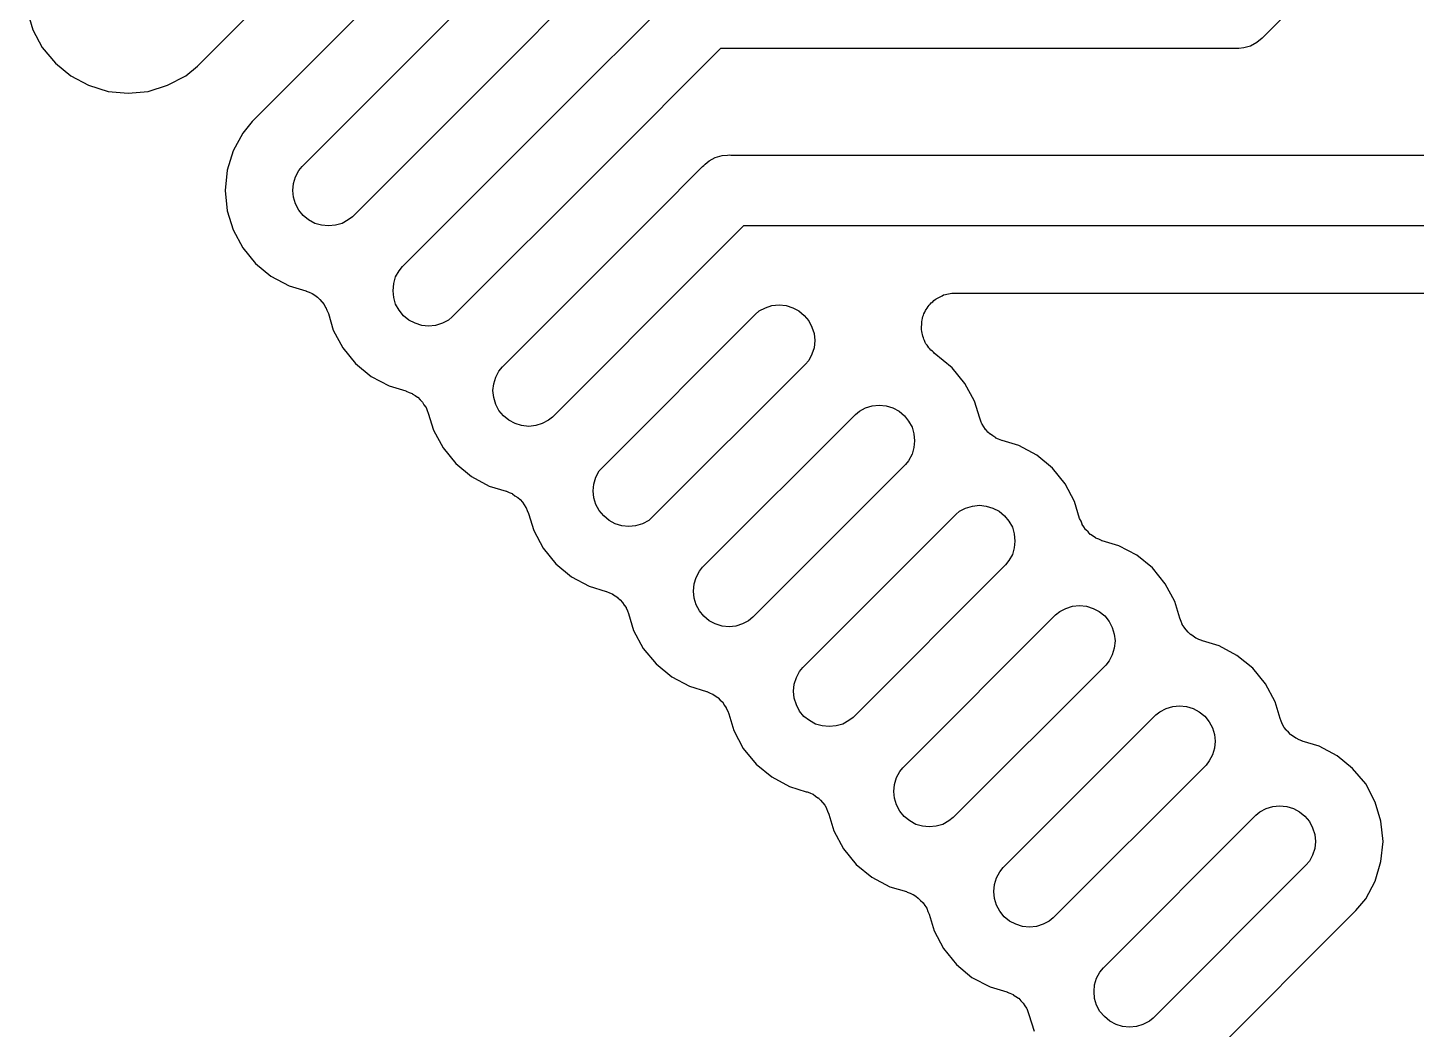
# Model space of a CAD drawing. Extents: x 100.2 to 129.8, y -164.8 to -95.2.
# Drawn here: x 116.767 to 120.689, y -125.953 to -123.124 of the extents above; entities that cross this region are included whole.
import ezdxf

# ---------------------------------------------------------------- set-up
doc = ezdxf.new("R2010")
doc.units = 0
doc.layers.add('BLACK', color=7, linetype='CONTINUOUS')

msp = doc.modelspace()

# ---------------------------------------------------------------- linework, layer by layer
at = {"layer": 'BLACK', "linetype": 'CONTINUOUS'}
for p, q in [((120.807, -122.6), (120.257, -123.15)), ((118.691, -122.65), (118.115, -123.227)), ((117.246, -123.233), (117.693, -122.785)), ((117.849, -122.941), (117.401, -123.389)), ((118.256, -123.368), (118.609, -123.016)), ((116.767, -123.082), (116.781, -123.13)), ((117.542, -123.516), (117.973, -123.085)), ((116.781, -123.13), (116.808, -123.18)), ((116.808, -123.18), (116.845, -123.224)), ((118.724, -123.183), (118.398, -123.51)), ((120.178, -123.183), (118.724, -123.183)), ((120.183, -123.183), (120.178, -123.183)), ((120.188, -123.183), (120.183, -123.183)), ((120.202, -123.181), (120.188, -123.183)), ((120.188, -123.183), (120.188, -123.183)), ((120.221, -123.176), (120.202, -123.181)), ((120.239, -123.166), (120.221, -123.176)), ((120.254, -123.154), (120.239, -123.166)), ((120.257, -123.15), (120.254, -123.154)), ((116.845, -123.224), (116.889, -123.26)), ((116.889, -123.26), (116.939, -123.287)), ((117.162, -123.287), (117.213, -123.26)), ((117.213, -123.26), (117.246, -123.233)), ((118.115, -123.227), (117.684, -123.658)), ((118.115, -123.227), (118.115, -123.227)), ((116.939, -123.287), (116.994, -123.304)), ((117.107, -123.304), (117.162, -123.287)), ((116.994, -123.304), (117.051, -123.309)), ((117.051, -123.309), (117.107, -123.304)), ((117.825, -123.799), (118.256, -123.368)), ((117.401, -123.389), (117.374, -123.422)), ((117.374, -123.422), (117.347, -123.472)), ((117.347, -123.472), (117.33, -123.527)), ((118.692, -123.5), (118.709, -123.491)), ((118.709, -123.491), (118.728, -123.485)), ((118.728, -123.485), (118.743, -123.484)), ((118.743, -123.484), (118.748, -123.483)), ((118.743, -123.484), (118.743, -123.484)), ((118.748, -123.483), (118.753, -123.484)), ((118.753, -123.484), (122.075, -123.484)), ((117.33, -123.527), (117.325, -123.584)), ((117.523, -123.545), (117.533, -123.528)), ((117.533, -123.528), (117.542, -123.516)), ((118.398, -123.51), (117.966, -123.941)), ((118.539, -123.651), (118.673, -123.516)), ((118.673, -123.516), (118.677, -123.513)), ((118.677, -123.513), (118.68, -123.51)), ((118.68, -123.51), (118.686, -123.505)), ((118.68, -123.51), (118.68, -123.51)), ((118.686, -123.505), (118.692, -123.5)), ((117.516, -123.584), (117.518, -123.564)), ((117.518, -123.564), (117.523, -123.545)), ((117.325, -123.584), (117.33, -123.641)), ((117.518, -123.603), (117.516, -123.584)), ((117.523, -123.622), (117.518, -123.603)), ((117.33, -123.641), (117.347, -123.695)), ((117.533, -123.64), (117.523, -123.622)), ((117.545, -123.655), (117.533, -123.64)), ((118.108, -124.082), (118.539, -123.651)), ((117.56, -123.667), (117.545, -123.655)), ((117.578, -123.677), (117.56, -123.667)), ((117.597, -123.682), (117.578, -123.677)), ((117.616, -123.684), (117.597, -123.682)), ((117.636, -123.682), (117.616, -123.684)), ((117.655, -123.677), (117.636, -123.682)), ((117.672, -123.667), (117.655, -123.677)), ((117.684, -123.658), (117.672, -123.667)), ((118.789, -123.684), (118.68, -123.792)), ((122.111, -123.684), (118.789, -123.684)), ((117.347, -123.695), (117.374, -123.746)), ((117.374, -123.746), (117.41, -123.79)), ((117.41, -123.79), (117.454, -123.826)), ((117.816, -123.811), (117.825, -123.799)), ((118.68, -123.792), (118.249, -124.224)), ((118.68, -123.792), (118.68, -123.792)), ((117.454, -123.826), (117.505, -123.853)), ((117.799, -123.867), (117.801, -123.847)), ((117.801, -123.847), (117.806, -123.828)), ((117.806, -123.828), (117.816, -123.811)), ((117.505, -123.853), (117.552, -123.867)), ((117.552, -123.867), (117.553, -123.867)), ((117.553, -123.867), (117.553, -123.867)), ((117.553, -123.867), (117.553, -123.867)), ((117.553, -123.867), (117.553, -123.868)), ((117.553, -123.868), (117.562, -123.871)), ((117.562, -123.871), (117.57, -123.875)), ((117.57, -123.875), (117.57, -123.875)), ((117.57, -123.875), (117.57, -123.875)), ((117.57, -123.875), (117.578, -123.88)), ((117.578, -123.88), (117.585, -123.885)), ((117.585, -123.885), (117.585, -123.885)), ((117.585, -123.885), (117.586, -123.886)), ((117.586, -123.886), (117.592, -123.892)), ((117.801, -123.886), (117.799, -123.867)), ((117.806, -123.905), (117.801, -123.886)), ((119.333, -123.89), (119.338, -123.887)), ((119.338, -123.887), (119.342, -123.885)), ((119.342, -123.885), (119.346, -123.883)), ((119.346, -123.883), (119.35, -123.881)), ((119.35, -123.881), (119.354, -123.879)), ((119.354, -123.879), (119.359, -123.878)), ((119.359, -123.878), (119.363, -123.877)), ((119.363, -123.877), (119.368, -123.876)), ((119.368, -123.876), (119.372, -123.875)), ((119.372, -123.875), (119.377, -123.874)), ((119.377, -123.874), (119.382, -123.874)), ((119.382, -123.874), (119.386, -123.874)), ((119.386, -123.874), (122.097, -123.874)), ((117.592, -123.892), (117.598, -123.898)), ((117.598, -123.898), (117.598, -123.898)), ((117.598, -123.898), (117.599, -123.899)), ((117.599, -123.899), (117.604, -123.906)), ((117.604, -123.906), (117.608, -123.914)), ((117.608, -123.914), (117.609, -123.914)), ((117.609, -123.914), (117.609, -123.914)), ((117.609, -123.914), (117.612, -123.922)), ((117.612, -123.922), (117.616, -123.931)), ((117.816, -123.922), (117.806, -123.905)), ((117.828, -123.938), (117.816, -123.922)), ((118.822, -123.934), (118.833, -123.924)), ((118.833, -123.924), (118.851, -123.915)), ((118.851, -123.915), (118.869, -123.909)), ((118.869, -123.909), (118.889, -123.907)), ((118.889, -123.907), (118.909, -123.909)), ((118.909, -123.909), (118.928, -123.915)), ((118.928, -123.915), (118.945, -123.924)), ((118.945, -123.924), (118.96, -123.937)), ((119.298, -123.932), (119.301, -123.928)), ((119.301, -123.928), (119.303, -123.923)), ((119.303, -123.923), (119.305, -123.92)), ((119.305, -123.92), (119.307, -123.916)), ((119.307, -123.916), (119.31, -123.912)), ((119.31, -123.912), (119.313, -123.908)), ((119.313, -123.908), (119.316, -123.905)), ((119.316, -123.905), (119.319, -123.901)), ((119.319, -123.901), (119.323, -123.898)), ((119.323, -123.898), (119.326, -123.895)), ((119.326, -123.895), (119.33, -123.892)), ((119.33, -123.892), (119.333, -123.89)), ((117.616, -123.931), (117.63, -123.978)), ((117.843, -123.95), (117.828, -123.938)), ((117.861, -123.959), (117.843, -123.95)), ((117.88, -123.965), (117.861, -123.959)), ((117.899, -123.967), (117.88, -123.965)), ((117.919, -123.965), (117.899, -123.967)), ((117.938, -123.959), (117.919, -123.965)), ((117.955, -123.95), (117.938, -123.959)), ((117.966, -123.941), (117.955, -123.95)), ((118.391, -124.365), (118.822, -123.934)), ((118.96, -123.937), (118.973, -123.952)), ((118.973, -123.952), (118.982, -123.97)), ((119.291, -123.968), (119.292, -123.963)), ((119.292, -123.954), (119.293, -123.95)), ((119.292, -123.959), (119.292, -123.954)), ((119.292, -123.963), (119.292, -123.959)), ((119.293, -123.95), (119.294, -123.945)), ((119.294, -123.945), (119.295, -123.94)), ((119.295, -123.94), (119.297, -123.936)), ((119.297, -123.936), (119.298, -123.932)), ((117.63, -123.978), (117.657, -124.028)), ((118.982, -123.97), (118.988, -123.988)), ((118.988, -123.988), (118.99, -124.008)), ((119.291, -123.973), (119.291, -123.968)), ((119.291, -123.977), (119.291, -123.973)), ((119.292, -123.982), (119.291, -123.977)), ((119.293, -123.987), (119.292, -123.982)), ((119.294, -123.991), (119.293, -123.987)), ((119.295, -123.995), (119.294, -123.991)), ((119.297, -124), (119.295, -123.995)), ((119.298, -124.004), (119.297, -124)), ((119.3, -124.008), (119.298, -124.004)), ((117.657, -124.028), (117.693, -124.073)), ((118.982, -124.046), (118.973, -124.064)), ((118.988, -124.028), (118.982, -124.046)), ((118.99, -124.008), (118.988, -124.028)), ((119.302, -124.013), (119.3, -124.008)), ((119.304, -124.017), (119.302, -124.013)), ((119.307, -124.021), (119.304, -124.017)), ((119.309, -124.024), (119.307, -124.021)), ((119.312, -124.028), (119.309, -124.024)), ((119.315, -124.031), (119.312, -124.028)), ((119.318, -124.035), (119.315, -124.031)), ((119.322, -124.038), (119.318, -124.035)), ((119.325, -124.041), (119.322, -124.038)), ((119.327, -124.043), (119.325, -124.041)), ((119.378, -124.085), (119.327, -124.043)), ((119.327, -124.043), (119.327, -124.043)), ((117.693, -124.073), (117.737, -124.109)), ((118.098, -124.094), (118.108, -124.082)), ((118.963, -124.075), (118.532, -124.506)), ((118.973, -124.064), (118.963, -124.075)), ((119.414, -124.129), (119.378, -124.085)), ((117.737, -124.109), (117.788, -124.136)), ((118.083, -124.13), (118.089, -124.111)), ((118.089, -124.111), (118.098, -124.094)), ((117.788, -124.136), (117.835, -124.15)), ((117.835, -124.15), (117.835, -124.15)), ((117.835, -124.15), (117.835, -124.15)), ((117.835, -124.15), (117.835, -124.15)), ((117.835, -124.15), (117.836, -124.151)), ((117.836, -124.151), (117.844, -124.154)), ((117.844, -124.154), (117.853, -124.157)), ((117.853, -124.157), (117.853, -124.158)), ((117.853, -124.158), (117.853, -124.158)), ((117.853, -124.158), (117.861, -124.163)), ((117.861, -124.163), (117.868, -124.168)), ((118.081, -124.149), (118.083, -124.13)), ((118.083, -124.169), (118.081, -124.149)), ((119.441, -124.179), (119.414, -124.129)), ((117.868, -124.168), (117.868, -124.168)), ((117.868, -124.168), (117.869, -124.168)), ((117.869, -124.168), (117.875, -124.175)), ((117.875, -124.175), (117.881, -124.181)), ((117.881, -124.181), (117.881, -124.181)), ((117.881, -124.181), (117.882, -124.182)), ((117.882, -124.182), (117.886, -124.189)), ((117.886, -124.189), (117.891, -124.196)), ((117.891, -124.196), (117.891, -124.197)), ((117.891, -124.197), (117.892, -124.197)), ((117.892, -124.197), (117.895, -124.205)), ((118.089, -124.188), (118.083, -124.169)), ((118.098, -124.205), (118.089, -124.188)), ((119.116, -124.207), (119.133, -124.198)), ((119.133, -124.198), (119.152, -124.192)), ((119.152, -124.192), (119.172, -124.19)), ((119.172, -124.19), (119.192, -124.192)), ((119.192, -124.192), (119.21, -124.198)), ((119.21, -124.198), (119.228, -124.207)), ((119.456, -124.227), (119.441, -124.179)), ((117.895, -124.205), (117.898, -124.213)), ((117.898, -124.213), (117.913, -124.261)), ((118.111, -124.22), (118.098, -124.205)), ((118.126, -124.233), (118.111, -124.22)), ((118.144, -124.242), (118.126, -124.233)), ((118.162, -124.248), (118.144, -124.242)), ((118.22, -124.242), (118.202, -124.248)), ((118.238, -124.233), (118.22, -124.242)), ((118.249, -124.224), (118.238, -124.233)), ((118.673, -124.648), (119.105, -124.217)), ((119.105, -124.217), (119.116, -124.207)), ((119.228, -124.207), (119.243, -124.22)), ((119.243, -124.22), (119.255, -124.235)), ((119.255, -124.235), (119.265, -124.252)), ((119.459, -124.235), (119.456, -124.227)), ((119.462, -124.243), (119.459, -124.235)), ((117.913, -124.261), (117.94, -124.311)), ((118.182, -124.25), (118.162, -124.248)), ((118.202, -124.248), (118.182, -124.25)), ((119.265, -124.252), (119.27, -124.271)), ((119.27, -124.271), (119.272, -124.291)), ((119.463, -124.244), (119.462, -124.243)), ((119.462, -124.243), (119.462, -124.243)), ((119.467, -124.251), (119.463, -124.244)), ((119.472, -124.259), (119.467, -124.251)), ((119.473, -124.259), (119.472, -124.259)), ((119.479, -124.266), (119.473, -124.259)), ((119.473, -124.259), (119.473, -124.259)), ((119.485, -124.272), (119.479, -124.266)), ((119.486, -124.272), (119.485, -124.272)), ((119.493, -124.277), (119.486, -124.272)), ((119.486, -124.272), (119.486, -124.272)), ((119.501, -124.282), (119.493, -124.277)), ((117.94, -124.311), (117.976, -124.355)), ((119.27, -124.31), (119.265, -124.329)), ((119.272, -124.291), (119.27, -124.31)), ((119.501, -124.283), (119.501, -124.282)), ((119.509, -124.286), (119.501, -124.283)), ((119.501, -124.283), (119.501, -124.283)), ((119.518, -124.29), (119.509, -124.286)), ((119.519, -124.29), (119.518, -124.29)), ((119.518, -124.29), (119.518, -124.29)), ((119.518, -124.29), (119.518, -124.29)), ((119.518, -124.29), (119.518, -124.29)), ((119.566, -124.304), (119.519, -124.29)), ((119.617, -124.331), (119.566, -124.304)), ((117.976, -124.355), (118.02, -124.392)), ((119.246, -124.358), (118.815, -124.789)), ((119.255, -124.347), (119.246, -124.358)), ((119.265, -124.329), (119.255, -124.347)), ((119.661, -124.368), (119.617, -124.331)), ((118.02, -124.392), (118.07, -124.419)), ((118.366, -124.413), (118.372, -124.394)), ((118.372, -124.394), (118.381, -124.376)), ((118.381, -124.376), (118.391, -124.365)), ((119.697, -124.412), (119.661, -124.368)), ((118.07, -124.419), (118.118, -124.433)), ((118.118, -124.433), (118.118, -124.433)), ((118.118, -124.433), (118.118, -124.433)), ((118.118, -124.433), (118.118, -124.433)), ((118.118, -124.433), (118.119, -124.433)), ((118.119, -124.433), (118.127, -124.437)), ((118.127, -124.437), (118.135, -124.44)), ((118.364, -124.432), (118.366, -124.413)), ((118.366, -124.452), (118.364, -124.432)), ((119.724, -124.462), (119.697, -124.412)), ((118.135, -124.44), (118.136, -124.441)), ((118.136, -124.441), (118.136, -124.441)), ((118.136, -124.441), (118.143, -124.446)), ((118.143, -124.446), (118.151, -124.451)), ((118.151, -124.451), (118.151, -124.451)), ((118.151, -124.451), (118.151, -124.451)), ((118.151, -124.451), (118.158, -124.457)), ((118.158, -124.457), (118.164, -124.464)), ((118.164, -124.464), (118.164, -124.464)), ((118.164, -124.464), (118.164, -124.464)), ((118.164, -124.464), (118.169, -124.472)), ((118.169, -124.472), (118.174, -124.479)), ((118.372, -124.471), (118.366, -124.452)), ((118.381, -124.488), (118.372, -124.471)), ((119.416, -124.481), (119.435, -124.475)), ((119.435, -124.475), (119.455, -124.473)), ((119.455, -124.473), (119.474, -124.475)), ((119.474, -124.475), (119.493, -124.481)), ((119.738, -124.51), (119.724, -124.462)), ((118.174, -124.479), (118.174, -124.48)), ((118.174, -124.48), (118.175, -124.48)), ((118.175, -124.48), (118.178, -124.488)), ((118.178, -124.488), (118.181, -124.496)), ((118.181, -124.496), (118.196, -124.544)), ((118.394, -124.503), (118.381, -124.488)), ((118.409, -124.516), (118.394, -124.503)), ((118.426, -124.525), (118.409, -124.516)), ((118.521, -124.516), (118.503, -124.525)), ((118.532, -124.506), (118.521, -124.516)), ((118.956, -124.931), (119.388, -124.499)), ((119.388, -124.499), (119.399, -124.49)), ((119.399, -124.49), (119.416, -124.481)), ((119.493, -124.481), (119.511, -124.49)), ((119.511, -124.49), (119.526, -124.503)), ((119.526, -124.503), (119.538, -124.518)), ((119.742, -124.518), (119.738, -124.51)), ((118.196, -124.544), (118.223, -124.594)), ((118.445, -124.531), (118.426, -124.525)), ((118.465, -124.533), (118.445, -124.531)), ((118.484, -124.531), (118.465, -124.533)), ((118.503, -124.525), (118.484, -124.531)), ((119.538, -124.518), (119.548, -124.535)), ((119.548, -124.535), (119.553, -124.554)), ((119.553, -124.554), (119.555, -124.574)), ((119.745, -124.526), (119.742, -124.518)), ((119.745, -124.527), (119.745, -124.526)), ((119.745, -124.526), (119.745, -124.526)), ((119.75, -124.534), (119.745, -124.527)), ((119.755, -124.541), (119.75, -124.534)), ((119.755, -124.542), (119.755, -124.541)), ((119.756, -124.542), (119.755, -124.542)), ((119.762, -124.548), (119.756, -124.542)), ((119.768, -124.555), (119.762, -124.548)), ((119.769, -124.555), (119.768, -124.555)), ((119.776, -124.56), (119.769, -124.555)), ((119.769, -124.555), (119.769, -124.555)), ((118.223, -124.594), (118.259, -124.638)), ((119.553, -124.593), (119.548, -124.612)), ((119.555, -124.574), (119.553, -124.593)), ((119.783, -124.565), (119.776, -124.56)), ((119.784, -124.565), (119.783, -124.565)), ((119.784, -124.566), (119.784, -124.565)), ((119.792, -124.569), (119.784, -124.566)), ((119.8, -124.572), (119.792, -124.569)), ((119.801, -124.573), (119.8, -124.572)), ((119.802, -124.573), (119.801, -124.573)), ((119.801, -124.573), (119.801, -124.573)), ((119.801, -124.573), (119.801, -124.573)), ((119.849, -124.587), (119.802, -124.573)), ((119.9, -124.614), (119.849, -124.587)), ((119.538, -124.629), (119.529, -124.641)), ((119.548, -124.612), (119.538, -124.629)), ((119.944, -124.65), (119.9, -124.614)), ((118.259, -124.638), (118.303, -124.675)), ((118.655, -124.677), (118.664, -124.659)), ((118.664, -124.659), (118.673, -124.648)), ((119.529, -124.641), (119.098, -125.072)), ((119.98, -124.695), (119.944, -124.65)), ((118.303, -124.675), (118.353, -124.701)), ((118.353, -124.701), (118.401, -124.716)), ((118.647, -124.715), (118.649, -124.695)), ((118.649, -124.695), (118.655, -124.677)), ((120.007, -124.745), (119.98, -124.695)), ((118.401, -124.716), (118.401, -124.716)), ((118.401, -124.716), (118.401, -124.716)), ((118.401, -124.716), (118.401, -124.716)), ((118.401, -124.716), (118.402, -124.716)), ((118.402, -124.716), (118.41, -124.72)), ((118.41, -124.72), (118.418, -124.723)), ((118.418, -124.723), (118.419, -124.723)), ((118.419, -124.723), (118.419, -124.724)), ((118.419, -124.724), (118.426, -124.729)), ((118.426, -124.729), (118.434, -124.733)), ((118.434, -124.733), (118.434, -124.734)), ((118.434, -124.734), (118.434, -124.734)), ((118.434, -124.734), (118.44, -124.74)), ((118.44, -124.74), (118.447, -124.747)), ((118.447, -124.747), (118.447, -124.747)), ((118.447, -124.747), (118.447, -124.747)), ((118.447, -124.747), (118.452, -124.755)), ((118.649, -124.735), (118.647, -124.715)), ((118.655, -124.754), (118.649, -124.735)), ((120.021, -124.792), (120.007, -124.745)), ((118.452, -124.755), (118.457, -124.762)), ((118.457, -124.762), (118.457, -124.762)), ((118.457, -124.762), (118.457, -124.763)), ((118.457, -124.763), (118.461, -124.771)), ((118.461, -124.771), (118.464, -124.779)), ((118.464, -124.779), (118.478, -124.827)), ((118.664, -124.771), (118.655, -124.754)), ((118.677, -124.786), (118.664, -124.771)), ((118.692, -124.799), (118.677, -124.786)), ((118.815, -124.789), (118.803, -124.799)), ((119.239, -125.214), (119.67, -124.782)), ((119.67, -124.782), (119.682, -124.773)), ((119.682, -124.773), (119.699, -124.764)), ((119.699, -124.764), (119.718, -124.758)), ((119.718, -124.758), (119.738, -124.756)), ((119.738, -124.756), (119.757, -124.758)), ((119.757, -124.758), (119.776, -124.764)), ((119.776, -124.764), (119.793, -124.773)), ((119.793, -124.773), (119.809, -124.785)), ((119.809, -124.785), (119.821, -124.801)), ((118.478, -124.827), (118.505, -124.877)), ((118.709, -124.808), (118.692, -124.799)), ((118.728, -124.814), (118.709, -124.808)), ((118.748, -124.816), (118.728, -124.814)), ((118.767, -124.814), (118.748, -124.816)), ((118.786, -124.808), (118.767, -124.814)), ((118.803, -124.799), (118.786, -124.808)), ((119.821, -124.801), (119.83, -124.818)), ((119.83, -124.818), (119.836, -124.837)), ((120.025, -124.801), (120.021, -124.792)), ((120.028, -124.809), (120.025, -124.801)), ((120.028, -124.81), (120.028, -124.809)), ((120.028, -124.809), (120.028, -124.809)), ((120.033, -124.817), (120.028, -124.81)), ((120.038, -124.824), (120.033, -124.817)), ((120.038, -124.825), (120.038, -124.824)), ((120.039, -124.825), (120.038, -124.825)), ((120.045, -124.831), (120.039, -124.825)), ((119.836, -124.837), (119.838, -124.856)), ((119.838, -124.856), (119.836, -124.876)), ((120.051, -124.838), (120.045, -124.831)), ((120.052, -124.838), (120.051, -124.838)), ((120.051, -124.838), (120.051, -124.838)), ((120.059, -124.843), (120.052, -124.838)), ((120.066, -124.848), (120.059, -124.843)), ((120.067, -124.848), (120.066, -124.848)), ((120.075, -124.852), (120.067, -124.848)), ((120.067, -124.848), (120.067, -124.848)), ((120.083, -124.855), (120.075, -124.852)), ((120.084, -124.856), (120.083, -124.855)), ((120.085, -124.856), (120.084, -124.856)), ((120.084, -124.856), (120.084, -124.856)), ((120.084, -124.856), (120.084, -124.856)), ((120.132, -124.87), (120.085, -124.856)), ((118.505, -124.877), (118.542, -124.921)), ((119.83, -124.895), (119.821, -124.912)), ((119.836, -124.876), (119.83, -124.895)), ((120.182, -124.897), (120.132, -124.87)), ((120.227, -124.933), (120.182, -124.897)), ((118.542, -124.921), (118.586, -124.957)), ((118.938, -124.959), (118.947, -124.942)), ((118.947, -124.942), (118.956, -124.931)), ((119.812, -124.924), (119.381, -125.355)), ((119.821, -124.912), (119.812, -124.924)), ((120.263, -124.977), (120.227, -124.933)), ((118.586, -124.957), (118.636, -124.984)), ((118.636, -124.984), (118.684, -124.999)), ((118.93, -124.998), (118.932, -124.978)), ((118.932, -124.978), (118.938, -124.959)), ((120.29, -125.028), (120.263, -124.977)), ((118.684, -124.999), (118.684, -124.999)), ((118.684, -124.999), (118.684, -124.999)), ((118.684, -124.999), (118.684, -124.999)), ((118.684, -124.999), (118.685, -124.999)), ((118.685, -124.999), (118.693, -125.003)), ((118.693, -125.003), (118.701, -125.006)), ((118.701, -125.006), (118.701, -125.006)), ((118.701, -125.006), (118.702, -125.006)), ((118.702, -125.006), (118.709, -125.011)), ((118.709, -125.011), (118.716, -125.016)), ((118.716, -125.016), (118.717, -125.017)), ((118.717, -125.017), (118.717, -125.017)), ((118.717, -125.017), (118.723, -125.023)), ((118.723, -125.023), (118.73, -125.029)), ((118.932, -125.018), (118.93, -124.998)), ((118.938, -125.036), (118.932, -125.018)), ((118.73, -125.029), (118.73, -125.03)), ((118.73, -125.03), (118.73, -125.03)), ((118.73, -125.03), (118.735, -125.038)), ((118.735, -125.038), (118.74, -125.045)), ((118.74, -125.045), (118.74, -125.045)), ((118.74, -125.045), (118.74, -125.046)), ((118.74, -125.046), (118.744, -125.054)), ((118.744, -125.054), (118.747, -125.062)), ((118.747, -125.062), (118.761, -125.109)), ((118.947, -125.054), (118.938, -125.036)), ((118.959, -125.069), (118.947, -125.054)), ((119.522, -125.496), (119.953, -125.065)), ((119.953, -125.065), (119.965, -125.056)), ((119.965, -125.056), (119.982, -125.047)), ((119.982, -125.047), (120.001, -125.041)), ((120.001, -125.041), (120.02, -125.039)), ((120.02, -125.039), (120.04, -125.041)), ((120.04, -125.041), (120.059, -125.047)), ((120.059, -125.047), (120.076, -125.056)), ((120.076, -125.056), (120.092, -125.068)), ((120.304, -125.075), (120.29, -125.028)), ((118.975, -125.081), (118.959, -125.069)), ((118.992, -125.091), (118.975, -125.081)), ((119.011, -125.096), (118.992, -125.091)), ((119.031, -125.098), (119.011, -125.096)), ((119.05, -125.096), (119.031, -125.098)), ((119.069, -125.091), (119.05, -125.096)), ((119.086, -125.081), (119.069, -125.091)), ((119.098, -125.072), (119.086, -125.081)), ((120.092, -125.068), (120.104, -125.084)), ((120.104, -125.084), (120.113, -125.101)), ((120.113, -125.101), (120.119, -125.12)), ((120.307, -125.083), (120.304, -125.075)), ((120.311, -125.092), (120.307, -125.083)), ((120.316, -125.1), (120.311, -125.092)), ((120.311, -125.092), (120.311, -125.092)), ((120.311, -125.092), (120.311, -125.092)), ((120.321, -125.107), (120.316, -125.1)), ((118.761, -125.109), (118.788, -125.16)), ((120.119, -125.12), (120.121, -125.139)), ((120.121, -125.139), (120.119, -125.159)), ((120.321, -125.108), (120.321, -125.107)), ((120.321, -125.107), (120.321, -125.107)), ((120.328, -125.114), (120.321, -125.108)), ((120.334, -125.12), (120.328, -125.114)), ((120.334, -125.121), (120.334, -125.12)), ((120.335, -125.121), (120.334, -125.121)), ((120.342, -125.126), (120.335, -125.121)), ((120.349, -125.131), (120.342, -125.126)), ((120.35, -125.131), (120.349, -125.131)), ((120.358, -125.135), (120.35, -125.131)), ((120.35, -125.131), (120.35, -125.131)), ((120.366, -125.138), (120.358, -125.135)), ((120.367, -125.138), (120.366, -125.138)), ((120.367, -125.139), (120.367, -125.138)), ((120.367, -125.138), (120.367, -125.138)), ((120.367, -125.138), (120.367, -125.138)), ((120.415, -125.153), (120.367, -125.139)), ((118.788, -125.16), (118.824, -125.204)), ((120.113, -125.178), (120.104, -125.195)), ((120.119, -125.159), (120.113, -125.178)), ((120.465, -125.18), (120.415, -125.153)), ((120.509, -125.216), (120.465, -125.18)), ((118.824, -125.204), (118.869, -125.24)), ((119.23, -125.225), (119.239, -125.214)), ((120.095, -125.207), (119.663, -125.638)), ((120.104, -125.195), (120.095, -125.207)), ((120.546, -125.26), (120.509, -125.216)), ((118.869, -125.24), (118.919, -125.267)), ((119.213, -125.281), (119.215, -125.261)), ((119.215, -125.261), (119.221, -125.242)), ((119.221, -125.242), (119.23, -125.225)), ((120.573, -125.311), (120.546, -125.26)), ((118.919, -125.267), (118.966, -125.282)), ((118.966, -125.282), (118.967, -125.282)), ((118.967, -125.282), (118.967, -125.282)), ((118.967, -125.282), (118.967, -125.282)), ((118.967, -125.282), (118.968, -125.282)), ((118.968, -125.282), (118.976, -125.285)), ((118.976, -125.285), (118.984, -125.289)), ((118.984, -125.289), (118.984, -125.289)), ((118.984, -125.289), (118.985, -125.289)), ((118.985, -125.289), (118.992, -125.294)), ((118.992, -125.294), (118.999, -125.299)), ((118.999, -125.299), (119, -125.299)), ((119, -125.299), (119, -125.3)), ((119, -125.3), (119.006, -125.306)), ((119.215, -125.3), (119.213, -125.281)), ((119.221, -125.319), (119.215, -125.3)), ((119.006, -125.306), (119.012, -125.312)), ((119.012, -125.312), (119.013, -125.313)), ((119.013, -125.313), (119.013, -125.313)), ((119.013, -125.313), (119.018, -125.32)), ((119.018, -125.32), (119.023, -125.328)), ((119.023, -125.328), (119.023, -125.328)), ((119.023, -125.328), (119.023, -125.329)), ((119.023, -125.329), (119.026, -125.337)), ((119.026, -125.337), (119.03, -125.345)), ((119.23, -125.337), (119.221, -125.319)), ((119.242, -125.352), (119.23, -125.337)), ((120.236, -125.348), (120.247, -125.339)), ((120.247, -125.339), (120.265, -125.329)), ((120.265, -125.329), (120.284, -125.324)), ((120.284, -125.324), (120.303, -125.322)), ((120.303, -125.322), (120.323, -125.324)), ((120.323, -125.324), (120.342, -125.329)), ((120.342, -125.329), (120.359, -125.339)), ((120.359, -125.339), (120.374, -125.351)), ((120.589, -125.365), (120.573, -125.311)), ((119.03, -125.345), (119.044, -125.392)), ((119.258, -125.364), (119.242, -125.352)), ((119.275, -125.374), (119.258, -125.364)), ((119.294, -125.379), (119.275, -125.374)), ((119.313, -125.381), (119.294, -125.379)), ((119.333, -125.379), (119.313, -125.381)), ((119.352, -125.374), (119.333, -125.379)), ((119.369, -125.364), (119.352, -125.374)), ((119.381, -125.355), (119.369, -125.364)), ((119.805, -125.779), (120.236, -125.348)), ((120.374, -125.351), (120.387, -125.366)), ((120.387, -125.366), (120.396, -125.384)), ((120.595, -125.422), (120.589, -125.365)), ((119.044, -125.392), (119.071, -125.443)), ((120.396, -125.384), (120.402, -125.403)), ((120.402, -125.403), (120.404, -125.422)), ((119.071, -125.443), (119.107, -125.487)), ((120.402, -125.442), (120.396, -125.461)), ((120.404, -125.422), (120.402, -125.442)), ((120.589, -125.479), (120.595, -125.422)), ((119.107, -125.487), (119.151, -125.523)), ((119.513, -125.508), (119.522, -125.496)), ((120.377, -125.489), (119.946, -125.921)), ((120.387, -125.478), (120.377, -125.489)), ((120.396, -125.461), (120.387, -125.478)), ((120.573, -125.534), (120.589, -125.479)), ((119.151, -125.523), (119.202, -125.55)), ((119.498, -125.544), (119.503, -125.525)), ((119.503, -125.525), (119.513, -125.508)), ((120.546, -125.584), (120.573, -125.534)), ((119.202, -125.55), (119.249, -125.564)), ((119.249, -125.564), (119.25, -125.564)), ((119.25, -125.564), (119.25, -125.564)), ((119.25, -125.564), (119.25, -125.564)), ((119.25, -125.564), (119.251, -125.565)), ((119.251, -125.565), (119.259, -125.568)), ((119.259, -125.568), (119.267, -125.572)), ((119.267, -125.572), (119.267, -125.572)), ((119.267, -125.572), (119.268, -125.572)), ((119.268, -125.572), (119.275, -125.577)), ((119.496, -125.564), (119.498, -125.544)), ((119.498, -125.583), (119.496, -125.564)), ((119.275, -125.577), (119.282, -125.582)), ((119.282, -125.582), (119.282, -125.582)), ((119.282, -125.582), (119.283, -125.583)), ((119.283, -125.583), (119.289, -125.589)), ((119.289, -125.589), (119.295, -125.595)), ((119.295, -125.595), (119.295, -125.596)), ((119.295, -125.596), (119.296, -125.596)), ((119.296, -125.596), (119.301, -125.603)), ((119.301, -125.603), (119.306, -125.611)), ((119.306, -125.611), (119.306, -125.611)), ((119.306, -125.611), (119.306, -125.611)), ((119.306, -125.611), (119.309, -125.62)), ((119.503, -125.602), (119.498, -125.583)), ((119.513, -125.619), (119.503, -125.602)), ((120.518, -125.617), (120.546, -125.584)), ((119.309, -125.62), (119.313, -125.628)), ((119.313, -125.628), (119.327, -125.675)), ((119.525, -125.635), (119.513, -125.619)), ((119.54, -125.647), (119.525, -125.635)), ((119.558, -125.656), (119.54, -125.647)), ((119.652, -125.647), (119.635, -125.656)), ((119.663, -125.638), (119.652, -125.647)), ((120.074, -126.062), (120.518, -125.617)), ((119.327, -125.675), (119.354, -125.725)), ((119.577, -125.662), (119.558, -125.656)), ((119.596, -125.664), (119.577, -125.662)), ((119.616, -125.662), (119.596, -125.664)), ((119.635, -125.656), (119.616, -125.662)), ((119.354, -125.725), (119.39, -125.77)), ((119.39, -125.77), (119.434, -125.806)), ((119.434, -125.806), (119.485, -125.833)), ((119.78, -125.827), (119.786, -125.808)), ((119.786, -125.808), (119.795, -125.791)), ((119.795, -125.791), (119.805, -125.779)), ((119.485, -125.833), (119.532, -125.847)), ((119.532, -125.847), (119.532, -125.847)), ((119.532, -125.847), (119.532, -125.847)), ((119.532, -125.847), (119.533, -125.847)), ((119.533, -125.847), (119.533, -125.848)), ((119.533, -125.848), (119.541, -125.851)), ((119.779, -125.846), (119.78, -125.827)), ((119.78, -125.866), (119.779, -125.846)), ((119.541, -125.851), (119.55, -125.854)), ((119.55, -125.854), (119.55, -125.855)), ((119.55, -125.855), (119.55, -125.855)), ((119.55, -125.855), (119.558, -125.86)), ((119.558, -125.86), (119.565, -125.865)), ((119.565, -125.865), (119.565, -125.865)), ((119.565, -125.865), (119.566, -125.865)), ((119.566, -125.865), (119.572, -125.872)), ((119.572, -125.872), (119.578, -125.878)), ((119.578, -125.878), (119.578, -125.878)), ((119.578, -125.878), (119.579, -125.879)), ((119.579, -125.879), (119.583, -125.886)), ((119.583, -125.886), (119.588, -125.893)), ((119.786, -125.885), (119.78, -125.866)), ((119.795, -125.902), (119.786, -125.885)), ((119.588, -125.893), (119.589, -125.894)), ((119.589, -125.894), (119.589, -125.894)), ((119.589, -125.894), (119.592, -125.902)), ((119.592, -125.902), (119.595, -125.911)), ((119.595, -125.911), (119.61, -125.958)), ((119.808, -125.917), (119.795, -125.902)), ((119.823, -125.93), (119.808, -125.917)), ((119.946, -125.921), (119.935, -125.93)), ((119.841, -125.939), (119.823, -125.93)), ((119.859, -125.945), (119.841, -125.939)), ((119.879, -125.947), (119.859, -125.945)), ((119.899, -125.945), (119.879, -125.947)), ((119.917, -125.939), (119.899, -125.945)), ((119.935, -125.93), (119.917, -125.939))]:
    msp.add_line(p, q, dxfattribs=at)

doc.saveas('drawing.dxf')
